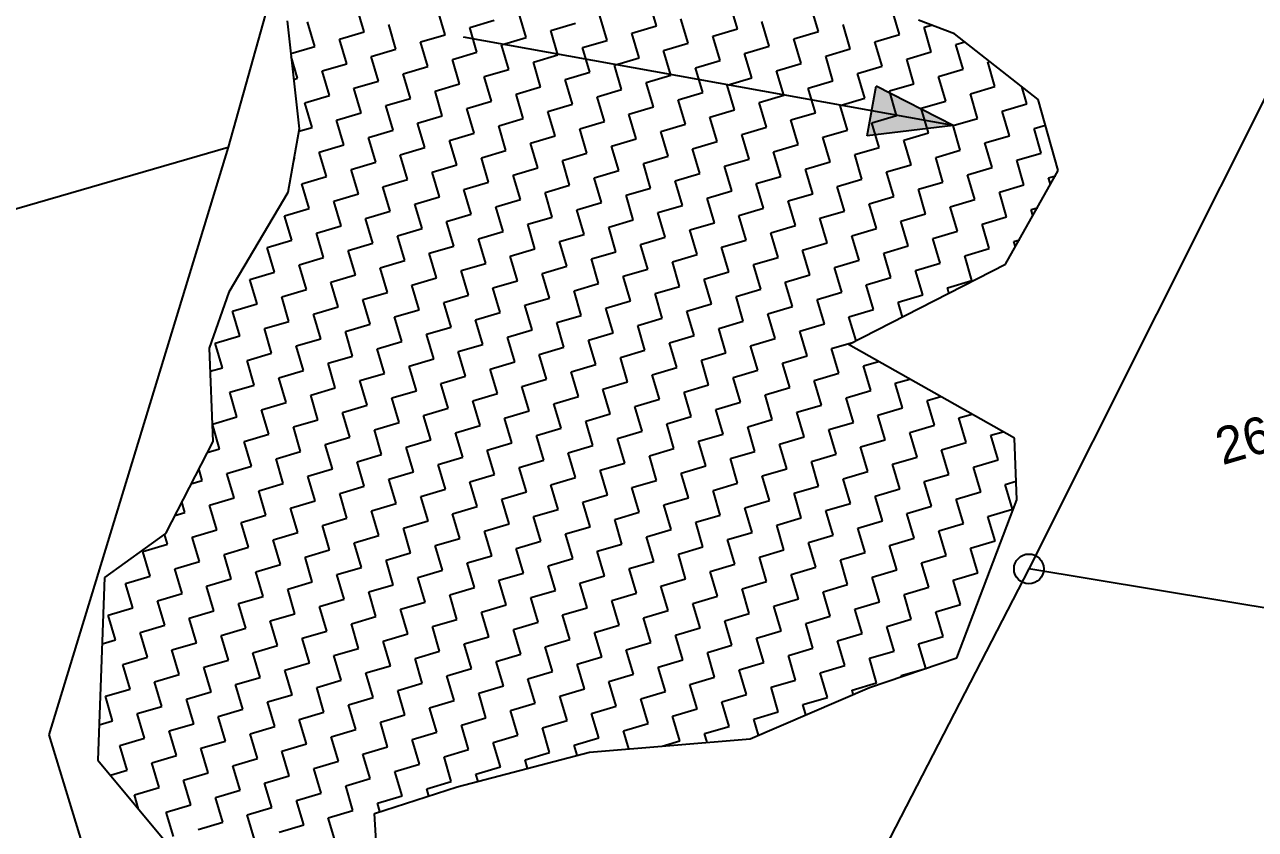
# Model space of a CAD drawing. Header units: metres. Extents: x 283645 to 285797, y 2017393 to 2020400.
# Drawn here: x 283946 to 284258, y 2018986.4 to 2019190.3 of the extents above; entities that cross this region are included whole.
import ezdxf
from ezdxf.enums import TextEntityAlignment as Align

# ---------------------------------------------------------------- set-up
doc = ezdxf.new("R2010")
doc.units = ezdxf.units.M
for name, color, linetype in [('POLY_HATCH', 12, 'Continuous'), ('POLY_PARCEL', 6, 'Continuous'), ('TEXT_PARCEL', 7, 'Continuous')]:
    doc.layers.add(name, color=color, linetype=linetype)
doc.styles.add('TEXT_MAP', font='', dxfattribs={"height": 2.5})
doc.styles.get('TEXT_MAP').set_extended_font_data('Kruti Dev 050')

msp = doc.modelspace()

# ---------------------------------------------------------------- hatches: boundary and pattern name
h = msp.add_hatch(color=256)
h.paths.add_polyline_path([(284160.72, 2019168.46), (284159.58, 2019162.16), (284181.32, 2019164.73)])
h.paths.add_polyline_path([(284181.32, 2019164.73), (284161.86, 2019174.76), (284160.72, 2019168.46)])

# ---------------------------------------------------------------- linework, layer by layer
for points in [[(284181.32, 2019164.73), (284057.21, 2019187.19)], [(284159.58, 2019162.16), (284161.86, 2019174.76)], [(284181.32, 2019164.73), (284161.86, 2019174.76)], [(284181.32, 2019164.73), (284159.58, 2019162.16)]]:
    msp.add_lwpolyline(points)
msp.add_circle((284200.55, 2019052.4), 3.77)
at = {"layer": 'POLY_HATCH', "linetype": 'Continuous'}
for p, q in [((284106.13, 2019190), (284104.29, 2019196.23)), ((284032.04, 2019188.49), (284030.2, 2019194.72)), ((284052.58, 2019187.77), (284050.74, 2019194)), ((284073.12, 2019187.05), (284071.28, 2019193.28)), ((284126.66, 2019189.28), (284124.83, 2019195.51)), ((284147.2, 2019188.55), (284145.37, 2019194.79)), ((284167.74, 2019187.83), (284165.9, 2019194.06)), ((284019.57, 2019184.82), (284017.74, 2019191.05)), ((284040.11, 2019184.09), (284038.28, 2019190.33)), ((284058.81, 2019189.61), (284065.05, 2019191.44)), ((284079.35, 2019188.88), (284085.59, 2019190.72)), ((284093.66, 2019186.32), (284091.82, 2019192.56)), ((284099.89, 2019188.16), (284106.13, 2019190)), ((284114.2, 2019185.6), (284112.36, 2019191.83)), ((284134.73, 2019184.88), (284132.9, 2019191.11)), ((284155.27, 2019184.16), (284153.44, 2019190.39)), ((284173.97, 2019189.67), (284175.83, 2019190.21)), ((284025.81, 2019186.65), (284032.04, 2019188.49)), ((284046.35, 2019185.93), (284052.58, 2019187.77)), ((284060.65, 2019183.37), (284058.81, 2019189.61)), ((284066.89, 2019185.21), (284073.12, 2019187.05)), ((284081.19, 2019182.65), (284079.35, 2019188.88)), ((284101.73, 2019181.93), (284099.89, 2019188.16)), ((284120.43, 2019187.44), (284126.66, 2019189.28)), ((284122.27, 2019181.2), (284120.43, 2019187.44)), ((284140.97, 2019186.72), (284147.2, 2019188.55)), ((284161.51, 2019185.99), (284167.74, 2019187.83)), ((284175.81, 2019183.43), (284173.97, 2019189.67)), ((284013.47, 2019183.02), (284019.57, 2019184.82)), ((284027.65, 2019180.42), (284025.81, 2019186.65)), ((284033.88, 2019182.26), (284040.11, 2019184.09)), ((284048.18, 2019179.7), (284046.35, 2019185.93)), ((284068.72, 2019178.98), (284066.89, 2019185.21)), ((284087.42, 2019184.49), (284093.66, 2019186.32)), ((284089.26, 2019178.25), (284087.42, 2019184.49)), ((284107.96, 2019183.76), (284114.2, 2019185.6)), ((284109.8, 2019177.53), (284107.96, 2019183.76)), ((284128.5, 2019183.04), (284134.73, 2019184.88)), ((284142.81, 2019180.48), (284140.97, 2019186.72)), ((284149.04, 2019182.32), (284155.27, 2019184.16)), ((284163.34, 2019179.76), (284161.51, 2019185.99)), ((284182.05, 2019185.27), (284184.34, 2019185.95)), ((284183.88, 2019179.04), (284182.05, 2019185.27)), ((284015.18, 2019176.75), (284013.56, 2019182.25)), ((284035.72, 2019176.02), (284033.88, 2019182.26)), ((284054.42, 2019181.53), (284060.65, 2019183.37)), ((284056.25, 2019175.3), (284054.42, 2019181.53)), ((284074.96, 2019180.81), (284081.19, 2019182.65)), ((284076.79, 2019174.58), (284074.96, 2019180.81)), ((284095.49, 2019180.09), (284101.73, 2019181.93)), ((284116.03, 2019179.37), (284122.27, 2019181.2)), ((284130.34, 2019176.81), (284128.5, 2019183.04)), ((284150.88, 2019176.08), (284149.04, 2019182.32)), ((284169.58, 2019181.6), (284175.81, 2019183.43)), ((284171.42, 2019175.36), (284169.58, 2019181.6)), ((284190.12, 2019180.87), (284190.61, 2019181.02)), ((284191.95, 2019174.64), (284190.12, 2019180.87)), ((284021.41, 2019178.58), (284027.65, 2019180.42)), ((284023.25, 2019172.35), (284021.41, 2019178.58)), ((284041.95, 2019177.86), (284048.18, 2019179.7)), ((284043.79, 2019171.63), (284041.95, 2019177.86)), ((284062.49, 2019177.14), (284068.72, 2019178.98)), ((284083.03, 2019176.42), (284089.26, 2019178.25)), ((284097.33, 2019173.86), (284095.49, 2019180.09)), ((284103.57, 2019175.69), (284109.8, 2019177.53)), ((284117.87, 2019173.13), (284116.03, 2019179.37)), ((284136.57, 2019178.64), (284142.81, 2019180.48)), ((284138.41, 2019172.41), (284136.57, 2019178.64)), ((284157.11, 2019177.92), (284163.34, 2019179.76)), ((284158.95, 2019171.69), (284157.11, 2019177.92)), ((284177.65, 2019177.2), (284183.88, 2019179.04)), ((284014.21, 2019176.46), (284015.18, 2019176.75)), ((284029.48, 2019174.19), (284035.72, 2019176.02)), ((284050.02, 2019173.46), (284056.25, 2019175.3)), ((284064.33, 2019170.9), (284062.49, 2019177.14)), ((284070.56, 2019172.74), (284076.79, 2019174.58)), ((284084.86, 2019170.18), (284083.03, 2019176.42)), ((284105.4, 2019169.46), (284103.57, 2019175.69)), ((284124.1, 2019174.97), (284130.34, 2019176.81)), ((284125.94, 2019168.74), (284124.1, 2019174.97)), ((284144.64, 2019174.25), (284150.88, 2019176.08)), ((284165.18, 2019173.53), (284171.42, 2019175.36)), ((284179.49, 2019170.97), (284177.65, 2019177.2)), ((284185.72, 2019172.8), (284191.95, 2019174.64)), ((284200.02, 2019170.24), (284198.73, 2019174.65)), ((284017.01, 2019170.51), (284023.25, 2019172.35)), ((284031.32, 2019167.95), (284029.48, 2019174.19)), ((284037.55, 2019169.79), (284043.79, 2019171.63)), ((284051.86, 2019167.23), (284050.02, 2019173.46)), ((284072.4, 2019166.51), (284070.56, 2019172.74)), ((284091.1, 2019172.02), (284097.33, 2019173.86)), ((284092.94, 2019165.78), (284091.1, 2019172.02)), ((284111.64, 2019171.3), (284117.87, 2019173.13)), ((284113.47, 2019165.06), (284111.64, 2019171.3)), ((284132.18, 2019170.57), (284138.41, 2019172.41)), ((284146.48, 2019168.01), (284144.64, 2019174.25)), ((284152.71, 2019169.85), (284158.95, 2019171.69)), ((284167.02, 2019167.29), (284165.18, 2019173.53)), ((284187.56, 2019166.57), (284185.72, 2019172.8)), ((284018.85, 2019164.28), (284017.01, 2019170.51)), ((284039.39, 2019163.56), (284037.55, 2019169.79)), ((284058.09, 2019169.07), (284064.33, 2019170.9)), ((284059.93, 2019162.83), (284058.09, 2019169.07)), ((284078.63, 2019168.34), (284084.86, 2019170.18)), ((284080.47, 2019162.11), (284078.63, 2019168.34)), ((284099.17, 2019167.62), (284105.4, 2019169.46)), ((284119.71, 2019166.9), (284125.94, 2019168.74)), ((284134.01, 2019164.34), (284132.18, 2019170.57)), ((284154.55, 2019163.62), (284152.71, 2019169.85)), ((284173.25, 2019169.13), (284179.49, 2019170.97)), ((284175.09, 2019162.89), (284173.25, 2019169.13)), ((284193.79, 2019168.41), (284200.02, 2019170.24)), ((284195.63, 2019162.17), (284193.79, 2019168.41)), ((284025.09, 2019166.12), (284031.32, 2019167.95)), ((284026.92, 2019159.88), (284025.09, 2019166.12)), ((284045.62, 2019165.39), (284051.86, 2019167.23)), ((284047.46, 2019159.16), (284045.62, 2019165.39)), ((284066.16, 2019164.67), (284072.4, 2019166.51)), ((284086.7, 2019163.95), (284092.94, 2019165.78)), ((284101.01, 2019161.39), (284099.17, 2019167.62)), ((284107.24, 2019163.23), (284113.47, 2019165.06)), ((284121.54, 2019160.67), (284119.71, 2019166.9)), ((284140.25, 2019166.18), (284146.48, 2019168.01)), ((284142.08, 2019159.94), (284140.25, 2019166.18)), ((284160.78, 2019165.45), (284167.02, 2019167.29)), ((284162.62, 2019159.22), (284160.78, 2019165.45)), ((284181.32, 2019164.73), (284187.56, 2019166.57)), ((284015.51, 2019163.29), (284018.85, 2019164.28)), ((284033.16, 2019161.72), (284039.39, 2019163.56)), ((284053.69, 2019161), (284059.93, 2019162.83)), ((284068, 2019158.44), (284066.16, 2019164.67)), ((284074.23, 2019160.27), (284080.47, 2019162.11)), ((284088.54, 2019157.71), (284086.7, 2019163.95)), ((284109.08, 2019156.99), (284107.24, 2019163.23)), ((284127.78, 2019162.5), (284134.01, 2019164.34)), ((284129.62, 2019156.27), (284127.78, 2019162.5)), ((284148.32, 2019161.78), (284154.55, 2019163.62)), ((284168.86, 2019161.06), (284175.09, 2019162.89)), ((284183.16, 2019158.5), (284181.32, 2019164.73)), ((284189.39, 2019160.34), (284195.63, 2019162.17)), ((284201.86, 2019164.01), (284204.72, 2019164.85)), ((284203.7, 2019157.78), (284201.86, 2019164.01)), ((284020.69, 2019158.04), (284026.92, 2019159.88)), ((284034.99, 2019155.48), (284033.16, 2019161.72)), ((284041.23, 2019157.32), (284047.46, 2019159.16)), ((284055.53, 2019154.76), (284053.69, 2019161)), ((284076.07, 2019154.04), (284074.23, 2019160.27)), ((284094.77, 2019159.55), (284101.01, 2019161.39)), ((284096.61, 2019153.32), (284094.77, 2019159.55)), ((284115.31, 2019158.83), (284121.54, 2019160.67)), ((284117.15, 2019152.59), (284115.31, 2019158.83)), ((284135.85, 2019158.11), (284142.08, 2019159.94)), ((284150.15, 2019155.55), (284148.32, 2019161.78)), ((284156.39, 2019157.38), (284162.62, 2019159.22)), ((284170.69, 2019154.82), (284168.86, 2019161.06)), ((284191.23, 2019154.1), (284189.39, 2019160.34)), ((284014.23, 2019156.14), (284014.45, 2019156.21)), ((284014.45, 2019156.21), (284014.32, 2019156.65)), ((284022.53, 2019151.81), (284020.69, 2019158.04)), ((284043.06, 2019151.09), (284041.23, 2019157.32)), ((284061.77, 2019156.6), (284068, 2019158.44)), ((284063.6, 2019150.37), (284061.77, 2019156.6)), ((284082.3, 2019155.88), (284088.54, 2019157.71)), ((284084.14, 2019149.64), (284082.3, 2019155.88)), ((284102.84, 2019155.15), (284109.08, 2019156.99)), ((284123.38, 2019154.43), (284129.62, 2019156.27)), ((284137.69, 2019151.87), (284135.85, 2019158.11)), ((284158.22, 2019151.15), (284156.39, 2019157.38)), ((284176.93, 2019156.66), (284183.16, 2019158.5)), ((284178.76, 2019150.43), (284176.93, 2019156.66)), ((284197.46, 2019155.94), (284203.7, 2019157.78)), ((284199.3, 2019149.7), (284197.46, 2019155.94)), ((284028.76, 2019153.65), (284034.99, 2019155.48)), ((284030.6, 2019147.41), (284028.76, 2019153.65)), ((284049.3, 2019152.93), (284055.53, 2019154.76)), ((284051.14, 2019146.69), (284049.3, 2019152.93)), ((284069.84, 2019152.2), (284076.07, 2019154.04)), ((284090.38, 2019151.48), (284096.61, 2019153.32)), ((284104.68, 2019148.92), (284102.84, 2019155.15)), ((284110.91, 2019150.76), (284117.15, 2019152.59)), ((284125.22, 2019148.2), (284123.38, 2019154.43)), ((284143.92, 2019153.71), (284150.15, 2019155.55)), ((284145.76, 2019147.48), (284143.92, 2019153.71)), ((284164.46, 2019152.99), (284170.69, 2019154.82)), ((284166.3, 2019146.75), (284164.46, 2019152.99)), ((284185, 2019152.26), (284191.23, 2019154.1)), ((284016.29, 2019149.97), (284022.53, 2019151.81)), ((284018.13, 2019143.74), (284016.29, 2019149.97)), ((284036.83, 2019149.25), (284043.06, 2019151.09)), ((284057.37, 2019148.53), (284063.6, 2019150.37)), ((284071.67, 2019145.97), (284069.84, 2019152.2)), ((284077.91, 2019147.81), (284084.14, 2019149.64)), ((284092.21, 2019145.25), (284090.38, 2019151.48)), ((284112.75, 2019144.52), (284110.91, 2019150.76)), ((284131.45, 2019150.04), (284137.69, 2019151.87)), ((284133.29, 2019143.8), (284131.45, 2019150.04)), ((284151.99, 2019149.31), (284158.22, 2019151.15)), ((284172.53, 2019148.59), (284178.76, 2019150.43)), ((284186.83, 2019146.03), (284185, 2019152.26)), ((284193.07, 2019147.87), (284199.3, 2019149.7)), ((284205.54, 2019151.54), (284207.25, 2019152.05)), ((284206.03, 2019149.88), (284205.54, 2019151.54)), ((284024.36, 2019145.58), (284030.6, 2019147.41)), ((284038.67, 2019143.02), (284036.83, 2019149.25)), ((284044.9, 2019144.85), (284051.14, 2019146.69)), ((284059.21, 2019142.29), (284057.37, 2019148.53)), ((284079.74, 2019141.57), (284077.91, 2019147.81)), ((284098.45, 2019147.08), (284104.68, 2019148.92)), ((284100.28, 2019140.85), (284098.45, 2019147.08)), ((284118.98, 2019146.36), (284125.22, 2019148.2)), ((284120.82, 2019140.13), (284118.98, 2019146.36)), ((284139.52, 2019145.64), (284145.76, 2019147.48)), ((284153.83, 2019143.08), (284151.99, 2019149.31)), ((284160.06, 2019144.92), (284166.3, 2019146.75)), ((284174.37, 2019142.36), (284172.53, 2019148.59)), ((284194.91, 2019141.63), (284193.07, 2019147.87)), ((284011.9, 2019141.9), (284018.13, 2019143.74)), ((284026.2, 2019139.34), (284024.36, 2019145.58)), ((284046.74, 2019138.62), (284044.9, 2019144.85)), ((284065.44, 2019144.13), (284071.67, 2019145.97)), ((284067.28, 2019137.9), (284065.44, 2019144.13)), ((284085.98, 2019143.41), (284092.21, 2019145.25)), ((284087.82, 2019137.18), (284085.98, 2019143.41)), ((284106.52, 2019142.69), (284112.75, 2019144.52)), ((284127.06, 2019141.96), (284133.29, 2019143.8)), ((284141.36, 2019139.4), (284139.52, 2019145.64)), ((284161.9, 2019138.68), (284160.06, 2019144.92)), ((284180.6, 2019144.19), (284186.83, 2019146.03)), ((284182.44, 2019137.96), (284180.6, 2019144.19)), ((284201.14, 2019143.47), (284202.69, 2019143.93)), ((284201.58, 2019141.96), (284201.14, 2019143.47)), ((284013.73, 2019135.67), (284011.9, 2019141.9)), ((284032.43, 2019141.18), (284038.67, 2019143.02)), ((284034.27, 2019134.95), (284032.43, 2019141.18)), ((284052.97, 2019140.46), (284059.21, 2019142.29)), ((284054.81, 2019134.22), (284052.97, 2019140.46)), ((284073.51, 2019139.74), (284079.74, 2019141.57)), ((284094.05, 2019139.01), (284100.28, 2019140.85)), ((284108.35, 2019136.45), (284106.52, 2019142.69)), ((284114.59, 2019138.29), (284120.82, 2019140.13)), ((284128.89, 2019135.73), (284127.06, 2019141.96)), ((284147.59, 2019141.24), (284153.83, 2019143.08)), ((284149.43, 2019135.01), (284147.59, 2019141.24)), ((284168.13, 2019140.52), (284174.37, 2019142.36)), ((284169.97, 2019134.29), (284168.13, 2019140.52)), ((284188.67, 2019139.8), (284194.91, 2019141.63)), ((284019.97, 2019137.51), (284026.2, 2019139.34)), ((284021.8, 2019131.27), (284019.97, 2019137.51)), ((284040.5, 2019136.78), (284046.74, 2019138.62)), ((284061.04, 2019136.06), (284067.28, 2019137.9)), ((284075.35, 2019133.5), (284073.51, 2019139.74)), ((284081.58, 2019135.34), (284087.82, 2019137.18)), ((284095.89, 2019132.78), (284094.05, 2019139.01)), ((284116.43, 2019132.06), (284114.59, 2019138.29)), ((284135.13, 2019137.57), (284141.36, 2019139.4)), ((284136.96, 2019131.33), (284135.13, 2019137.57)), ((284155.67, 2019136.84), (284161.9, 2019138.68)), ((284176.2, 2019136.12), (284182.44, 2019137.96)), ((284190.51, 2019133.56), (284188.67, 2019139.8)), ((284007.5, 2019133.83), (284013.73, 2019135.67)), ((284009.34, 2019127.6), (284007.5, 2019133.83)), ((284028.04, 2019133.11), (284034.27, 2019134.95)), ((284042.34, 2019130.55), (284040.5, 2019136.78)), ((284048.58, 2019132.39), (284054.81, 2019134.22)), ((284062.88, 2019129.83), (284061.04, 2019136.06)), ((284083.42, 2019129.1), (284081.58, 2019135.34)), ((284102.12, 2019134.62), (284108.35, 2019136.45)), ((284103.96, 2019128.38), (284102.12, 2019134.62)), ((284122.66, 2019133.89), (284128.89, 2019135.73)), ((284124.5, 2019127.66), (284122.66, 2019133.89)), ((284143.2, 2019133.17), (284149.43, 2019135.01)), ((284157.5, 2019130.61), (284155.67, 2019136.84)), ((284163.74, 2019132.45), (284169.97, 2019134.29)), ((284178.04, 2019129.89), (284176.2, 2019136.12)), ((284196.74, 2019135.4), (284198.13, 2019135.81)), ((284197.14, 2019134.05), (284196.74, 2019135.4)), ((284015.57, 2019129.43), (284021.8, 2019131.27)), ((284029.87, 2019126.88), (284028.04, 2019133.11)), ((284050.41, 2019126.15), (284048.58, 2019132.39)), ((284069.11, 2019131.66), (284075.35, 2019133.5)), ((284070.95, 2019125.43), (284069.11, 2019131.66)), ((284089.65, 2019130.94), (284095.89, 2019132.78)), ((284091.49, 2019124.71), (284089.65, 2019130.94)), ((284110.19, 2019130.22), (284116.43, 2019132.06)), ((284130.73, 2019129.5), (284136.96, 2019131.33)), ((284145.03, 2019126.94), (284143.2, 2019133.17)), ((284165.57, 2019126.21), (284163.74, 2019132.45)), ((284184.27, 2019131.73), (284190.51, 2019133.56)), ((284186.11, 2019125.49), (284184.27, 2019131.73)), ((284003.1, 2019125.76), (284009.34, 2019127.6)), ((284017.41, 2019123.2), (284015.57, 2019129.43)), ((284036.11, 2019128.71), (284042.34, 2019130.55)), ((284037.95, 2019122.48), (284036.11, 2019128.71)), ((284056.65, 2019127.99), (284062.88, 2019129.83)), ((284058.48, 2019121.76), (284056.65, 2019127.99)), ((284077.19, 2019127.27), (284083.42, 2019129.1)), ((284097.72, 2019126.54), (284103.96, 2019128.38)), ((284112.03, 2019123.99), (284110.19, 2019130.22)), ((284118.26, 2019125.82), (284124.5, 2019127.66)), ((284132.57, 2019123.26), (284130.73, 2019129.5)), ((284151.27, 2019128.77), (284157.5, 2019130.61)), ((284153.11, 2019122.54), (284151.27, 2019128.77)), ((284171.81, 2019128.05), (284178.04, 2019129.89)), ((284173.64, 2019121.82), (284171.81, 2019128.05)), ((284004.94, 2019119.53), (284003.1, 2019125.76)), ((284023.64, 2019125.04), (284029.87, 2019126.88)), ((284025.48, 2019118.8), (284023.64, 2019125.04)), ((284044.18, 2019124.32), (284050.41, 2019126.15)), ((284064.72, 2019123.59), (284070.95, 2019125.43)), ((284079.02, 2019121.03), (284077.19, 2019127.27)), ((284085.26, 2019122.87), (284091.49, 2019124.71)), ((284099.56, 2019120.31), (284097.72, 2019126.54)), ((284120.1, 2019119.59), (284118.26, 2019125.82)), ((284138.8, 2019125.1), (284145.03, 2019126.94)), ((284140.64, 2019118.87), (284138.8, 2019125.1)), ((284159.34, 2019124.38), (284165.57, 2019126.21)), ((284179.88, 2019123.65), (284186.11, 2019125.49)), ((284011.17, 2019121.36), (284017.41, 2019123.2)), ((284013.01, 2019115.13), (284011.17, 2019121.36)), ((284031.71, 2019120.64), (284037.95, 2019122.48)), ((284046.02, 2019118.08), (284044.18, 2019124.32)), ((284052.25, 2019119.92), (284058.48, 2019121.76)), ((284066.55, 2019117.36), (284064.72, 2019123.59)), ((284087.09, 2019116.64), (284085.26, 2019122.87)), ((284105.79, 2019122.15), (284112.03, 2019123.99)), ((284107.63, 2019115.91), (284105.79, 2019122.15)), ((284126.33, 2019121.43), (284132.57, 2019123.26)), ((284128.17, 2019115.19), (284126.33, 2019121.43)), ((284146.87, 2019120.7), (284153.11, 2019122.54)), ((284161.18, 2019118.14), (284159.34, 2019124.38)), ((284167.41, 2019119.98), (284173.64, 2019121.82)), ((284180.29, 2019122.25), (284179.88, 2019123.65)), ((283998.71, 2019117.69), (284004.94, 2019119.53)), ((284019.24, 2019116.97), (284025.48, 2019118.8)), ((284033.55, 2019114.41), (284031.71, 2019120.64)), ((284054.09, 2019113.69), (284052.25, 2019119.92)), ((284072.79, 2019119.2), (284079.02, 2019121.03)), ((284074.63, 2019112.96), (284072.79, 2019119.2)), ((284093.33, 2019118.47), (284099.56, 2019120.31)), ((284095.16, 2019112.24), (284093.33, 2019118.47)), ((284113.87, 2019117.75), (284120.1, 2019119.59)), ((284134.4, 2019117.03), (284140.64, 2019118.87)), ((284148.71, 2019114.47), (284146.87, 2019120.7)), ((284168.52, 2019116.22), (284167.41, 2019119.98)), ((284000.54, 2019111.46), (283998.71, 2019117.69)), ((284006.78, 2019113.29), (284013.01, 2019115.13)), ((284021.08, 2019110.73), (284019.24, 2019116.97)), ((284039.78, 2019116.24), (284046.02, 2019118.08)), ((284041.62, 2019110.01), (284039.78, 2019116.24)), ((284060.32, 2019115.52), (284066.55, 2019117.36)), ((284062.16, 2019109.29), (284060.32, 2019115.52)), ((284080.86, 2019114.8), (284087.09, 2019116.64)), ((284101.4, 2019114.08), (284107.63, 2019115.91)), ((284115.7, 2019111.52), (284113.87, 2019117.75)), ((284121.94, 2019113.35), (284128.17, 2019115.19)), ((284136.24, 2019110.8), (284134.4, 2019117.03)), ((284154.94, 2019116.31), (284161.18, 2019118.14)), ((284156.74, 2019110.19), (284154.94, 2019116.31)), ((284008.61, 2019107.06), (284006.78, 2019113.29)), ((284027.31, 2019112.57), (284033.55, 2019114.41)), ((284029.15, 2019106.34), (284027.31, 2019112.57)), ((284047.85, 2019111.85), (284054.09, 2019113.69)), ((284068.39, 2019111.13), (284074.63, 2019112.96)), ((284082.7, 2019108.57), (284080.86, 2019114.8)), ((284088.93, 2019110.4), (284095.16, 2019112.24)), ((284103.24, 2019107.84), (284101.4, 2019114.08)), ((284123.77, 2019107.12), (284121.94, 2019113.35)), ((284142.48, 2019112.63), (284148.71, 2019114.47)), ((284144.31, 2019106.4), (284142.48, 2019112.63)), ((283994.31, 2019109.62), (284000.54, 2019111.46)), ((283996.15, 2019103.39), (283994.31, 2019109.62)), ((284014.85, 2019108.9), (284021.08, 2019110.73)), ((284016.68, 2019102.66), (284014.85, 2019108.9)), ((284035.39, 2019108.17), (284041.62, 2019110.01)), ((284049.69, 2019105.61), (284047.85, 2019111.85)), ((284055.92, 2019107.45), (284062.16, 2019109.29)), ((284070.23, 2019104.89), (284068.39, 2019111.13)), ((284090.77, 2019104.17), (284088.93, 2019110.4)), ((284109.47, 2019109.68), (284115.7, 2019111.52)), ((284111.31, 2019103.45), (284109.47, 2019109.68)), ((284130.01, 2019108.96), (284136.24, 2019110.8)), ((284131.84, 2019102.72), (284130.01, 2019108.96)), ((284150.55, 2019108.24), (284156.13, 2019109.88)), ((284002.38, 2019105.22), (284008.61, 2019107.06)), ((284022.92, 2019104.5), (284029.15, 2019106.34)), ((284037.22, 2019101.94), (284035.39, 2019108.17)), ((284057.76, 2019101.22), (284055.92, 2019107.45)), ((284076.46, 2019106.73), (284082.7, 2019108.57)), ((284078.3, 2019100.49), (284076.46, 2019106.73)), ((284097, 2019106.01), (284103.24, 2019107.84)), ((284098.84, 2019099.77), (284097, 2019106.01)), ((284117.54, 2019105.28), (284123.77, 2019107.12)), ((284138.08, 2019104.56), (284144.31, 2019106.4)), ((284152.38, 2019102), (284150.55, 2019108.24)), ((283993.03, 2019102.47), (283996.15, 2019103.39)), ((284004.22, 2019098.99), (284002.38, 2019105.22)), ((284010.45, 2019100.83), (284016.68, 2019102.66)), ((284024.75, 2019098.27), (284022.92, 2019104.5)), ((284043.46, 2019103.78), (284049.69, 2019105.61)), ((284045.29, 2019097.54), (284043.46, 2019103.78)), ((284064, 2019103.05), (284070.23, 2019104.89)), ((284065.83, 2019096.82), (284064, 2019103.05)), ((284084.53, 2019102.33), (284090.77, 2019104.17)), ((284105.07, 2019101.61), (284111.31, 2019103.45)), ((284119.38, 2019099.05), (284117.54, 2019105.28)), ((284125.61, 2019100.89), (284131.84, 2019102.72)), ((284139.92, 2019098.33), (284138.08, 2019104.56)), ((284158.62, 2019103.84), (284162.43, 2019104.96)), ((284160.45, 2019097.6), (284158.62, 2019103.84)), ((284012.29, 2019094.59), (284010.45, 2019100.83)), ((284030.99, 2019100.1), (284037.22, 2019101.94)), ((284032.83, 2019093.87), (284030.99, 2019100.1)), ((284051.53, 2019099.38), (284057.76, 2019101.22)), ((284072.07, 2019098.66), (284078.3, 2019100.49)), ((284086.37, 2019096.1), (284084.53, 2019102.33)), ((284092.6, 2019097.94), (284098.84, 2019099.77)), ((284106.91, 2019095.38), (284105.07, 2019101.61)), ((284127.45, 2019094.65), (284125.61, 2019100.89)), ((284146.15, 2019100.16), (284152.38, 2019102)), ((284147.99, 2019093.93), (284146.15, 2019100.16)), ((284166.69, 2019099.44), (284170.33, 2019100.52)), ((284168.52, 2019093.21), (284166.69, 2019099.44)), ((283997.98, 2019097.15), (284004.22, 2019098.99)), ((283999.82, 2019090.92), (283997.98, 2019097.15)), ((284018.52, 2019096.43), (284024.75, 2019098.27)), ((284020.36, 2019090.19), (284018.52, 2019096.43)), ((284039.06, 2019095.71), (284045.29, 2019097.54)), ((284053.36, 2019093.15), (284051.53, 2019099.38)), ((284059.6, 2019094.98), (284065.83, 2019096.82)), ((284073.9, 2019092.42), (284072.07, 2019098.66)), ((284094.44, 2019091.7), (284092.6, 2019097.94)), ((284113.14, 2019097.21), (284119.38, 2019099.05)), ((284114.98, 2019090.98), (284113.14, 2019097.21)), ((284133.68, 2019096.49), (284139.92, 2019098.33)), ((284135.52, 2019090.26), (284133.68, 2019096.49)), ((284154.22, 2019095.77), (284160.45, 2019097.6)), ((284006.05, 2019092.75), (284012.29, 2019094.59)), ((284026.59, 2019092.03), (284032.83, 2019093.87)), ((284040.9, 2019089.47), (284039.06, 2019095.71)), ((284061.44, 2019088.75), (284059.6, 2019094.98)), ((284080.14, 2019094.26), (284086.37, 2019096.1)), ((284081.97, 2019088.03), (284080.14, 2019094.26)), ((284100.68, 2019093.54), (284106.91, 2019095.38)), ((284102.51, 2019087.3), (284100.68, 2019093.54)), ((284121.21, 2019092.82), (284127.45, 2019094.65)), ((284141.75, 2019092.09), (284147.99, 2019093.93)), ((284156.06, 2019089.53), (284154.22, 2019095.77)), ((284162.29, 2019091.37), (284168.52, 2019093.21)), ((284174.76, 2019095.05), (284178.23, 2019096.07)), ((284176.6, 2019088.81), (284174.76, 2019095.05)), ((283993.59, 2019089.08), (283999.82, 2019090.92)), ((284007.89, 2019086.52), (284006.05, 2019092.75)), ((284014.12, 2019088.36), (284020.36, 2019090.19)), ((284028.43, 2019085.8), (284026.59, 2019092.03)), ((284047.13, 2019091.31), (284053.36, 2019093.15)), ((284048.97, 2019085.08), (284047.13, 2019091.31)), ((284067.67, 2019090.59), (284073.9, 2019092.42)), ((284069.51, 2019084.35), (284067.67, 2019090.59)), ((284088.21, 2019089.86), (284094.44, 2019091.7)), ((284108.75, 2019089.14), (284114.98, 2019090.98)), ((284123.05, 2019086.58), (284121.21, 2019092.82)), ((284129.28, 2019088.42), (284135.52, 2019090.26)), ((284143.59, 2019085.86), (284141.75, 2019092.09)), ((284164.13, 2019085.14), (284162.29, 2019091.37)), ((284182.83, 2019090.65), (284186.13, 2019091.62)), ((284184.67, 2019084.41), (284182.83, 2019090.65)), ((283995.42, 2019082.85), (283993.59, 2019089.08)), ((284015.96, 2019082.12), (284014.12, 2019088.36)), ((284034.66, 2019087.64), (284040.9, 2019089.47)), ((284036.5, 2019081.4), (284034.66, 2019087.64)), ((284055.2, 2019086.91), (284061.44, 2019088.75)), ((284075.74, 2019086.19), (284081.97, 2019088.03)), ((284090.04, 2019083.63), (284088.21, 2019089.86)), ((284096.28, 2019085.47), (284102.51, 2019087.3)), ((284110.58, 2019082.91), (284108.75, 2019089.14)), ((284131.12, 2019082.19), (284129.28, 2019088.42)), ((284149.82, 2019087.7), (284156.06, 2019089.53)), ((284151.66, 2019081.46), (284149.82, 2019087.7)), ((284170.36, 2019086.97), (284176.6, 2019088.81)), ((284172.2, 2019080.74), (284170.36, 2019086.97)), ((284190.9, 2019086.25), (284194.03, 2019087.17)), ((284001.66, 2019084.68), (284007.89, 2019086.52)), ((284003.49, 2019078.45), (284001.66, 2019084.68)), ((284022.2, 2019083.96), (284028.43, 2019085.8)), ((284024.03, 2019077.73), (284022.2, 2019083.96)), ((284042.73, 2019083.24), (284048.97, 2019085.08)), ((284057.04, 2019080.68), (284055.2, 2019086.91)), ((284063.27, 2019082.52), (284069.51, 2019084.35)), ((284077.58, 2019079.96), (284075.74, 2019086.19)), ((284098.12, 2019079.23), (284096.28, 2019085.47)), ((284116.82, 2019084.75), (284123.05, 2019086.58)), ((284118.65, 2019078.51), (284116.82, 2019084.75)), ((284137.36, 2019084.02), (284143.59, 2019085.86)), ((284139.19, 2019077.79), (284137.36, 2019084.02)), ((284157.89, 2019083.3), (284164.13, 2019085.14)), ((284178.43, 2019082.58), (284184.67, 2019084.41)), ((284192.74, 2019080.02), (284190.9, 2019086.25)), ((283992.24, 2019081.91), (283995.42, 2019082.85)), ((284009.73, 2019080.29), (284015.96, 2019082.12)), ((284030.27, 2019079.56), (284036.5, 2019081.4)), ((284044.57, 2019077), (284042.73, 2019083.24)), ((284065.11, 2019076.28), (284063.27, 2019082.52)), ((284083.81, 2019081.79), (284090.04, 2019083.63)), ((284085.65, 2019075.56), (284083.81, 2019081.79)), ((284104.35, 2019081.07), (284110.58, 2019082.91)), ((284106.19, 2019074.84), (284104.35, 2019081.07)), ((284124.89, 2019080.35), (284131.12, 2019082.19)), ((284145.43, 2019079.63), (284151.66, 2019081.46)), ((284159.73, 2019077.07), (284157.89, 2019083.3)), ((284165.97, 2019078.9), (284172.2, 2019080.74)), ((284180.27, 2019076.34), (284178.43, 2019082.58)), ((283991.03, 2019074.78), (283990.14, 2019077.8)), ((283997.26, 2019076.61), (284003.49, 2019078.45)), ((284011.56, 2019074.05), (284009.73, 2019080.29)), ((284017.8, 2019075.89), (284024.03, 2019077.73)), ((284032.1, 2019073.33), (284030.27, 2019079.56)), ((284050.8, 2019078.84), (284057.04, 2019080.68)), ((284052.64, 2019072.61), (284050.8, 2019078.84)), ((284071.34, 2019078.12), (284077.58, 2019079.96)), ((284073.18, 2019071.89), (284071.34, 2019078.12)), ((284091.88, 2019077.4), (284098.12, 2019079.23)), ((284112.42, 2019076.67), (284118.65, 2019078.51)), ((284126.73, 2019074.11), (284124.89, 2019080.35)), ((284132.96, 2019075.95), (284139.19, 2019077.79)), ((284147.26, 2019073.39), (284145.43, 2019079.63)), ((284167.8, 2019072.67), (284165.97, 2019078.9)), ((284186.5, 2019078.18), (284192.74, 2019080.02)), ((284188.34, 2019071.95), (284186.5, 2019078.18)), ((283988.16, 2019073.93), (283991.03, 2019074.78)), ((283999.1, 2019070.38), (283997.26, 2019076.61)), ((284019.64, 2019069.66), (284017.8, 2019075.89)), ((284038.34, 2019075.17), (284044.57, 2019077)), ((284040.17, 2019068.93), (284038.34, 2019075.17)), ((284058.88, 2019074.45), (284065.11, 2019076.28)), ((284079.41, 2019073.72), (284085.65, 2019075.56)), ((284093.72, 2019071.16), (284091.88, 2019077.4)), ((284099.95, 2019073), (284106.19, 2019074.84)), ((284114.26, 2019070.44), (284112.42, 2019076.67)), ((284134.8, 2019069.72), (284132.96, 2019075.95)), ((284153.5, 2019075.23), (284159.73, 2019077.07)), ((284155.33, 2019069), (284153.5, 2019075.23)), ((284174.04, 2019074.51), (284180.27, 2019076.34)), ((284175.87, 2019068.27), (284174.04, 2019074.51)), ((284194.57, 2019073.78), (284197.31, 2019074.59)), ((284005.33, 2019072.22), (284011.56, 2019074.05)), ((284007.17, 2019065.98), (284005.33, 2019072.22)), ((284025.87, 2019071.49), (284032.1, 2019073.33)), ((284027.71, 2019065.26), (284025.87, 2019071.49)), ((284046.41, 2019070.77), (284052.64, 2019072.61)), ((284060.71, 2019068.21), (284058.88, 2019074.45)), ((284066.95, 2019070.05), (284073.18, 2019071.89)), ((284081.25, 2019067.49), (284079.41, 2019073.72)), ((284101.79, 2019066.77), (284099.95, 2019073)), ((284120.49, 2019072.28), (284126.73, 2019074.11)), ((284122.33, 2019066.04), (284120.49, 2019072.28)), ((284141.03, 2019071.55), (284147.26, 2019073.39)), ((284142.87, 2019065.32), (284141.03, 2019071.55)), ((284161.57, 2019070.83), (284167.8, 2019072.67)), ((284182.11, 2019070.11), (284188.34, 2019071.95)), ((284196.41, 2019067.55), (284194.57, 2019073.78)), ((283986.63, 2019066.7), (283985.84, 2019069.39)), ((283992.86, 2019068.54), (283999.1, 2019070.38)), ((283994.7, 2019062.31), (283992.86, 2019068.54)), ((284013.4, 2019067.82), (284019.64, 2019069.66)), ((284033.94, 2019067.1), (284040.17, 2019068.93)), ((284048.25, 2019064.54), (284046.41, 2019070.77)), ((284068.78, 2019063.81), (284066.95, 2019070.05)), ((284087.49, 2019069.33), (284093.72, 2019071.16)), ((284089.32, 2019063.09), (284087.49, 2019069.33)), ((284108.02, 2019068.6), (284114.26, 2019070.44)), ((284109.86, 2019062.37), (284108.02, 2019068.6)), ((284128.56, 2019067.88), (284134.8, 2019069.72)), ((284149.1, 2019067.16), (284155.33, 2019069)), ((284163.41, 2019064.6), (284161.57, 2019070.83)), ((284169.64, 2019066.44), (284175.87, 2019068.27)), ((284183.94, 2019063.88), (284182.11, 2019070.11)), ((283984.08, 2019065.95), (283986.63, 2019066.7)), ((284000.93, 2019064.15), (284007.17, 2019065.98)), ((284015.24, 2019061.59), (284013.4, 2019067.82)), ((284021.47, 2019063.42), (284027.71, 2019065.26)), ((284035.78, 2019060.86), (284033.94, 2019067.1)), ((284054.48, 2019066.37), (284060.71, 2019068.21)), ((284056.32, 2019060.14), (284054.48, 2019066.37)), ((284075.02, 2019065.65), (284081.25, 2019067.49)), ((284076.85, 2019059.42), (284075.02, 2019065.65)), ((284095.56, 2019064.93), (284101.79, 2019066.77)), ((284116.09, 2019064.21), (284122.33, 2019066.04)), ((284130.4, 2019061.65), (284128.56, 2019067.88)), ((284136.63, 2019063.48), (284142.87, 2019065.32)), ((284150.94, 2019060.92), (284149.1, 2019067.16)), ((284171.48, 2019060.2), (284169.64, 2019066.44)), ((284190.18, 2019065.71), (284196.41, 2019067.55)), ((284192.02, 2019059.48), (284190.18, 2019065.71)), ((283988.47, 2019060.47), (283994.7, 2019062.31)), ((284002.77, 2019057.91), (284000.93, 2019064.15)), ((284023.31, 2019057.19), (284021.47, 2019063.42)), ((284042.01, 2019062.7), (284048.25, 2019064.54)), ((284043.85, 2019056.47), (284042.01, 2019062.7)), ((284062.55, 2019061.98), (284068.78, 2019063.81)), ((284083.09, 2019061.25), (284089.32, 2019063.09)), ((284097.39, 2019058.7), (284095.56, 2019064.93)), ((284103.63, 2019060.53), (284109.86, 2019062.37)), ((284117.93, 2019057.97), (284116.09, 2019064.21)), ((284138.47, 2019057.25), (284136.63, 2019063.48)), ((284157.17, 2019062.76), (284163.41, 2019064.6)), ((284159.01, 2019056.53), (284157.17, 2019062.76)), ((284177.71, 2019062.04), (284183.94, 2019063.88)), ((284179.55, 2019055.81), (284177.71, 2019062.04)), ((283982.23, 2019058.63), (283981.48, 2019061.19)), ((283990.3, 2019054.24), (283988.47, 2019060.47)), ((284009.01, 2019059.75), (284015.24, 2019061.59)), ((284010.84, 2019053.51), (284009.01, 2019059.75)), ((284029.54, 2019059.03), (284035.78, 2019060.86)), ((284031.38, 2019052.79), (284029.54, 2019059.03)), ((284050.08, 2019058.3), (284056.32, 2019060.14)), ((284064.39, 2019055.74), (284062.55, 2019061.98)), ((284070.62, 2019057.58), (284076.85, 2019059.42)), ((284084.93, 2019055.02), (284083.09, 2019061.25)), ((284105.46, 2019054.3), (284103.63, 2019060.53)), ((284124.17, 2019059.81), (284130.4, 2019061.65)), ((284126, 2019053.58), (284124.17, 2019059.81)), ((284144.7, 2019059.09), (284150.94, 2019060.92)), ((284146.54, 2019052.85), (284144.7, 2019059.09)), ((284165.24, 2019058.36), (284171.48, 2019060.2)), ((284185.78, 2019057.64), (284192.02, 2019059.48)), ((283976, 2019056.8), (283982.23, 2019058.63)), ((283977.84, 2019050.56), (283976, 2019056.8)), ((283996.54, 2019056.07), (284002.77, 2019057.91)), ((283998.37, 2019049.84), (283996.54, 2019056.07)), ((284017.08, 2019055.35), (284023.31, 2019057.19)), ((284037.61, 2019054.63), (284043.85, 2019056.47)), ((284051.92, 2019052.07), (284050.08, 2019058.3)), ((284072.46, 2019051.35), (284070.62, 2019057.58)), ((284091.16, 2019056.86), (284097.39, 2019058.7)), ((284093, 2019050.62), (284091.16, 2019056.86)), ((284111.7, 2019056.14), (284117.93, 2019057.97)), ((284113.54, 2019049.9), (284111.7, 2019056.14)), ((284132.24, 2019055.41), (284138.47, 2019057.25)), ((284152.78, 2019054.69), (284159.01, 2019056.53)), ((284167.08, 2019052.13), (284165.24, 2019058.36)), ((284173.31, 2019053.97), (284179.55, 2019055.81)), ((284187.62, 2019051.41), (284185.78, 2019057.64)), ((283984.07, 2019052.4), (283990.3, 2019054.24)), ((284004.61, 2019051.68), (284010.84, 2019053.51)), ((284018.91, 2019049.12), (284017.08, 2019055.35)), ((284025.15, 2019050.95), (284031.38, 2019052.79)), ((284039.45, 2019048.4), (284037.61, 2019054.63)), ((284058.15, 2019053.91), (284064.39, 2019055.74)), ((284059.99, 2019047.67), (284058.15, 2019053.91)), ((284078.69, 2019053.18), (284084.93, 2019055.02)), ((284080.53, 2019046.95), (284078.69, 2019053.18)), ((284099.23, 2019052.46), (284105.46, 2019054.3)), ((284119.77, 2019051.74), (284126, 2019053.58)), ((284134.07, 2019049.18), (284132.24, 2019055.41)), ((284140.31, 2019051.02), (284146.54, 2019052.85)), ((284154.61, 2019048.46), (284152.78, 2019054.69)), ((284175.15, 2019047.73), (284173.31, 2019053.97)), ((283971.6, 2019048.73), (283977.84, 2019050.56)), ((283985.91, 2019046.17), (283984.07, 2019052.4)), ((283992.14, 2019048), (283998.37, 2019049.84)), ((284006.45, 2019045.44), (284004.61, 2019051.68)), ((284026.98, 2019044.72), (284025.15, 2019050.95)), ((284045.69, 2019050.23), (284051.92, 2019052.07)), ((284047.52, 2019044), (284045.69, 2019050.23)), ((284066.22, 2019049.51), (284072.46, 2019051.35)), ((284086.76, 2019048.79), (284093, 2019050.62)), ((284101.07, 2019046.23), (284099.23, 2019052.46)), ((284107.3, 2019048.06), (284113.54, 2019049.9)), ((284121.61, 2019045.51), (284119.77, 2019051.74)), ((284142.14, 2019044.78), (284140.31, 2019051.02)), ((284160.85, 2019050.29), (284167.08, 2019052.13)), ((284162.68, 2019044.06), (284160.85, 2019050.29)), ((284181.38, 2019049.57), (284187.62, 2019051.41)), ((284183.22, 2019043.34), (284181.38, 2019049.57)), ((283973.44, 2019042.49), (283971.6, 2019048.73)), ((283993.98, 2019041.77), (283992.14, 2019048)), ((284012.68, 2019047.28), (284018.91, 2019049.12)), ((284014.52, 2019041.05), (284012.68, 2019047.28)), ((284033.22, 2019046.56), (284039.45, 2019048.4)), ((284035.06, 2019040.32), (284033.22, 2019046.56)), ((284053.76, 2019045.84), (284059.99, 2019047.67)), ((284068.06, 2019043.28), (284066.22, 2019049.51)), ((284074.3, 2019045.11), (284080.53, 2019046.95)), ((284088.6, 2019042.55), (284086.76, 2019048.79)), ((284109.14, 2019041.83), (284107.3, 2019048.06)), ((284127.84, 2019047.34), (284134.07, 2019049.18)), ((284129.68, 2019041.11), (284127.84, 2019047.34)), ((284148.38, 2019046.62), (284154.61, 2019048.46)), ((284150.22, 2019040.39), (284148.38, 2019046.62)), ((284168.92, 2019045.9), (284175.15, 2019047.73)), ((283979.67, 2019044.33), (283985.91, 2019046.17)), ((283981.51, 2019038.1), (283979.67, 2019044.33)), ((284000.21, 2019043.61), (284006.45, 2019045.44)), ((284002.05, 2019037.37), (284000.21, 2019043.61)), ((284020.75, 2019042.88), (284026.98, 2019044.72)), ((284041.29, 2019042.16), (284047.52, 2019044)), ((284055.59, 2019039.6), (284053.76, 2019045.84)), ((284076.13, 2019038.88), (284074.3, 2019045.11)), ((284094.83, 2019044.39), (284101.07, 2019046.23)), ((284096.67, 2019038.16), (284094.83, 2019044.39)), ((284115.37, 2019043.67), (284121.61, 2019045.51)), ((284117.21, 2019037.43), (284115.37, 2019043.67)), ((284135.91, 2019042.95), (284142.14, 2019044.78)), ((284156.45, 2019042.22), (284162.68, 2019044.06)), ((284170.75, 2019039.66), (284168.92, 2019045.9)), ((284176.99, 2019041.5), (284183.22, 2019043.34)), ((283967.21, 2019040.65), (283973.44, 2019042.49)), ((283969.04, 2019034.42), (283967.21, 2019040.65)), ((283987.74, 2019039.93), (283993.98, 2019041.77)), ((284008.28, 2019039.21), (284014.52, 2019041.05)), ((284022.59, 2019036.65), (284020.75, 2019042.88)), ((284028.82, 2019038.49), (284035.06, 2019040.32)), ((284043.13, 2019035.93), (284041.29, 2019042.16)), ((284061.83, 2019041.44), (284068.06, 2019043.28)), ((284063.66, 2019035.21), (284061.83, 2019041.44)), ((284082.37, 2019040.72), (284088.6, 2019042.55)), ((284084.2, 2019034.48), (284082.37, 2019040.72)), ((284102.9, 2019039.99), (284109.14, 2019041.83)), ((284123.44, 2019039.27), (284129.68, 2019041.11)), ((284137.75, 2019036.71), (284135.91, 2019042.95)), ((284143.98, 2019038.55), (284150.22, 2019040.39)), ((284158.29, 2019035.99), (284156.45, 2019042.22)), ((284178.83, 2019035.27), (284176.99, 2019041.5)), ((283975.28, 2019036.26), (283981.51, 2019038.1)), ((283989.58, 2019033.7), (283987.74, 2019039.93)), ((283995.81, 2019035.54), (284002.05, 2019037.37)), ((284010.12, 2019032.98), (284008.28, 2019039.21)), ((284030.66, 2019032.25), (284028.82, 2019038.49)), ((284049.36, 2019037.76), (284055.59, 2019039.6)), ((284051.2, 2019031.53), (284049.36, 2019037.76)), ((284069.9, 2019037.04), (284076.13, 2019038.88)), ((284090.44, 2019036.32), (284096.67, 2019038.16)), ((284104.74, 2019033.76), (284102.9, 2019039.99)), ((284110.98, 2019035.6), (284117.21, 2019037.43)), ((284125.28, 2019033.04), (284123.44, 2019039.27)), ((284145.82, 2019032.31), (284143.98, 2019038.55)), ((284164.52, 2019037.83), (284170.75, 2019039.66)), ((284166.36, 2019031.59), (284164.52, 2019037.83)), ((283965.62, 2019033.41), (283969.04, 2019034.42)), ((283977.11, 2019030.02), (283975.28, 2019036.26)), ((283997.65, 2019029.3), (283995.81, 2019035.54)), ((284016.35, 2019034.81), (284022.59, 2019036.65)), ((284018.19, 2019028.58), (284016.35, 2019034.81)), ((284036.89, 2019034.09), (284043.13, 2019035.93)), ((284038.73, 2019027.86), (284036.89, 2019034.09)), ((284057.43, 2019033.37), (284063.66, 2019035.21)), ((284071.74, 2019030.81), (284069.9, 2019037.04)), ((284077.97, 2019032.65), (284084.2, 2019034.48)), ((284092.27, 2019030.09), (284090.44, 2019036.32)), ((284112.81, 2019029.36), (284110.98, 2019035.6)), ((284131.51, 2019034.87), (284137.75, 2019036.71)), ((284133.35, 2019028.64), (284131.51, 2019034.87)), ((284152.05, 2019034.15), (284158.29, 2019035.99)), ((284153.89, 2019027.92), (284152.05, 2019034.15)), ((284172.59, 2019033.43), (284178.83, 2019035.27)), ((283983.35, 2019031.86), (283989.58, 2019033.7)), ((283985.18, 2019025.63), (283983.35, 2019031.86)), ((284003.89, 2019031.14), (284010.12, 2019032.98)), ((284005.72, 2019024.9), (284003.89, 2019031.14)), ((284024.42, 2019030.42), (284030.66, 2019032.25)), ((284044.96, 2019029.69), (284051.2, 2019031.53)), ((284059.27, 2019027.13), (284057.43, 2019033.37)), ((284079.81, 2019026.41), (284077.97, 2019032.65)), ((284098.51, 2019031.92), (284104.74, 2019033.76)), ((284100.34, 2019025.69), (284098.51, 2019031.92)), ((284119.05, 2019031.2), (284125.28, 2019033.04)), ((284120.88, 2019024.97), (284119.05, 2019031.2)), ((284139.58, 2019030.48), (284145.82, 2019032.31)), ((284160.12, 2019029.76), (284166.36, 2019031.59)), ((284174.43, 2019027.2), (284172.59, 2019033.43)), ((283970.88, 2019028.19), (283977.11, 2019030.02)), ((283972.72, 2019021.95), (283970.88, 2019028.19)), ((283991.42, 2019027.46), (283997.65, 2019029.3)), ((284011.96, 2019026.74), (284018.19, 2019028.58)), ((284026.26, 2019024.18), (284024.42, 2019030.42)), ((284032.5, 2019026.02), (284038.73, 2019027.86)), ((284046.8, 2019023.46), (284044.96, 2019029.69)), ((284065.5, 2019028.97), (284071.74, 2019030.81)), ((284067.34, 2019022.74), (284065.5, 2019028.97)), ((284086.04, 2019028.25), (284092.27, 2019030.09)), ((284087.88, 2019022.01), (284086.04, 2019028.25)), ((284106.58, 2019027.53), (284112.81, 2019029.36)), ((284127.12, 2019026.8), (284133.35, 2019028.64)), ((284141.42, 2019024.24), (284139.58, 2019030.48)), ((284147.66, 2019026.08), (284153.89, 2019027.92)), ((284161.96, 2019023.52), (284160.12, 2019029.76)), ((283978.95, 2019023.79), (283985.18, 2019025.63)), ((283993.26, 2019021.23), (283991.42, 2019027.46)), ((283999.49, 2019023.07), (284005.72, 2019024.9)), ((284013.79, 2019020.51), (284011.96, 2019026.74)), ((284034.33, 2019019.79), (284032.5, 2019026.02)), ((284053.03, 2019025.3), (284059.27, 2019027.13)), ((284054.87, 2019019.06), (284053.03, 2019025.3)), ((284073.57, 2019024.57), (284079.81, 2019026.41)), ((284075.41, 2019018.34), (284073.57, 2019024.57)), ((284094.11, 2019023.85), (284100.34, 2019025.69)), ((284108.42, 2019021.29), (284106.58, 2019027.53)), ((284114.65, 2019023.13), (284120.88, 2019024.97)), ((284128.95, 2019020.57), (284127.12, 2019026.8)), ((284149.49, 2019019.85), (284147.66, 2019026.08)), ((284168.19, 2019025.36), (284174.39, 2019027.18)), ((284168.27, 2019025.1), (284168.19, 2019025.36)), ((283966.48, 2019020.12), (283972.72, 2019021.95)), ((283980.79, 2019017.56), (283978.95, 2019023.79)), ((284001.33, 2019016.83), (283999.49, 2019023.07)), ((284020.03, 2019022.35), (284026.26, 2019024.18)), ((284021.86, 2019016.11), (284020.03, 2019022.35)), ((284040.57, 2019021.62), (284046.8, 2019023.46)), ((284042.4, 2019015.39), (284040.57, 2019021.62)), ((284061.1, 2019020.9), (284067.34, 2019022.74)), ((284081.64, 2019020.18), (284087.88, 2019022.01)), ((284095.95, 2019017.62), (284094.11, 2019023.85)), ((284116.49, 2019016.9), (284114.65, 2019023.13)), ((284135.19, 2019022.41), (284141.42, 2019024.24)), ((284137.03, 2019016.17), (284135.19, 2019022.41)), ((284155.73, 2019021.68), (284161.96, 2019023.52)), ((284156.05, 2019020.58), (284155.73, 2019021.68)), ((283968.32, 2019013.88), (283966.48, 2019020.12)), ((283987.02, 2019019.39), (283993.26, 2019021.23)), ((283988.86, 2019013.16), (283987.02, 2019019.39)), ((284007.56, 2019018.67), (284013.79, 2019020.51)), ((284009.4, 2019012.44), (284007.56, 2019018.67)), ((284028.1, 2019017.95), (284034.33, 2019019.79)), ((284048.64, 2019017.23), (284054.87, 2019019.06)), ((284062.94, 2019014.67), (284061.1, 2019020.9)), ((284069.18, 2019016.5), (284075.41, 2019018.34)), ((284083.48, 2019013.94), (284081.64, 2019020.18)), ((284102.18, 2019019.46), (284108.42, 2019021.29)), ((284104.02, 2019013.22), (284102.18, 2019019.46)), ((284122.72, 2019018.73), (284128.95, 2019020.57)), ((284124.56, 2019012.5), (284122.72, 2019018.73)), ((284143.26, 2019018.01), (284149.49, 2019019.85)), ((283974.55, 2019015.72), (283980.79, 2019017.56)), ((283976.39, 2019009.49), (283974.55, 2019015.72)), ((283995.09, 2019015), (284001.33, 2019016.83)), ((284015.63, 2019014.27), (284021.86, 2019016.11)), ((284029.94, 2019011.71), (284028.1, 2019017.95)), ((284036.17, 2019013.55), (284042.4, 2019015.39)), ((284050.47, 2019010.99), (284048.64, 2019017.23)), ((284071.01, 2019010.27), (284069.18, 2019016.5)), ((284089.71, 2019015.78), (284095.95, 2019017.62)), ((284091.55, 2019009.55), (284089.71, 2019015.78)), ((284110.25, 2019015.06), (284116.49, 2019016.9)), ((284130.79, 2019014.34), (284137.03, 2019016.17)), ((284144.02, 2019015.42), (284143.26, 2019018.01)), ((283964.89, 2019012.87), (283968.32, 2019013.88)), ((283982.62, 2019011.32), (283988.86, 2019013.16)), ((283996.93, 2019008.76), (283995.09, 2019015)), ((284003.16, 2019010.6), (284009.4, 2019012.44)), ((284017.47, 2019008.04), (284015.63, 2019014.27)), ((284038.01, 2019007.32), (284036.17, 2019013.55)), ((284056.71, 2019012.83), (284062.94, 2019014.67)), ((284058.55, 2019006.6), (284056.71, 2019012.83)), ((284077.25, 2019012.11), (284083.48, 2019013.94)), ((284079.08, 2019005.87), (284077.25, 2019012.11)), ((284097.79, 2019011.38), (284104.02, 2019013.22)), ((284112.09, 2019008.82), (284110.25, 2019015.06)), ((284118.32, 2019010.66), (284124.56, 2019012.5)), ((284131.99, 2019010.26), (284130.79, 2019014.34)), ((283970.16, 2019007.65), (283976.39, 2019009.49)), ((283984.46, 2019005.09), (283982.62, 2019011.32)), ((284005, 2019004.37), (284003.16, 2019010.6)), ((284023.7, 2019009.88), (284029.94, 2019011.71)), ((284025.54, 2019003.64), (284023.7, 2019009.88)), ((284044.24, 2019009.16), (284050.47, 2019010.99)), ((284046.08, 2019002.92), (284044.24, 2019009.16)), ((284064.78, 2019008.43), (284071.01, 2019010.27)), ((284085.32, 2019007.71), (284091.55, 2019009.55)), ((284099.13, 2019006.81), (284097.79, 2019011.38)), ((284118.98, 2019008.44), (284118.32, 2019010.66)), ((283971.99, 2019001.41), (283970.16, 2019007.65)), ((283990.7, 2019006.93), (283996.93, 2019008.76)), ((283992.53, 2019000.69), (283990.7, 2019006.93)), ((284011.23, 2019006.2), (284017.47, 2019008.04)), ((284013.07, 2018999.97), (284011.23, 2019006.2)), ((284031.77, 2019005.48), (284038.01, 2019007.32)), ((284052.31, 2019004.76), (284058.55, 2019006.6)), ((284066.62, 2019002.2), (284064.78, 2019008.43)), ((284072.85, 2019004.04), (284079.08, 2019005.87)), ((284086.07, 2019005.17), (284085.32, 2019007.71)), ((284107.62, 2019007.51), (284112.09, 2019008.82)), ((283978.23, 2019003.25), (283984.46, 2019005.09)), ((283980.07, 2018997.02), (283978.23, 2019003.25)), ((283998.77, 2019002.53), (284005, 2019004.37)), ((284019.31, 2019001.81), (284025.54, 2019003.64)), ((284033.61, 2018999.25), (284031.77, 2019005.48)), ((284039.84, 2019001.08), (284046.08, 2019002.92)), ((284054.15, 2018998.52), (284052.31, 2019004.76)), ((284073.49, 2019001.85), (284072.85, 2019004.04)), ((283967.74, 2019000.16), (283971.99, 2019001.41)), ((283986.3, 2018998.86), (283992.53, 2019000.69)), ((284000.6, 2018996.3), (283998.77, 2019002.53)), ((284006.84, 2018998.13), (284013.07, 2018999.97)), ((284021.14, 2018995.57), (284019.31, 2019001.81)), ((284041.68, 2018994.85), (284039.84, 2019001.08)), ((284060.38, 2019000.36), (284066.62, 2019002.2)), ((284060.92, 2018998.52), (284060.38, 2019000.36)), ((283973.83, 2018995.18), (283980.07, 2018997.02)), ((283988.14, 2018992.62), (283986.3, 2018998.86)), ((284008.67, 2018991.9), (284006.84, 2018998.13)), ((284027.38, 2018997.41), (284033.61, 2018999.25)), ((284029.21, 2018991.18), (284027.38, 2018997.41)), ((284047.91, 2018996.69), (284054.15, 2018998.52)), ((284048.46, 2018994.84), (284047.91, 2018996.69)), ((283974.91, 2018991.53), (283973.83, 2018995.18)), ((283994.37, 2018994.46), (284000.6, 2018996.3)), ((283996.21, 2018988.22), (283994.37, 2018994.46)), ((284014.91, 2018993.74), (284021.14, 2018995.57)), ((284016.75, 2018987.5), (284014.91, 2018993.74)), ((284035.45, 2018993.01), (284041.68, 2018994.85)), ((283981.9, 2018990.78), (283988.14, 2018992.62)), ((283983.74, 2018984.55), (283981.9, 2018990.78)), ((284002.44, 2018990.06), (284008.67, 2018991.9)), ((284022.98, 2018989.34), (284029.21, 2018991.18)), ((284036.07, 2018990.89), (284035.45, 2018993.01)), ((283989.97, 2018986.39), (283996.21, 2018988.22)), ((284004.28, 2018983.83), (284002.44, 2018990.06)), ((284010.51, 2018985.66), (284016.75, 2018987.5)), ((284024.82, 2018983.11), (284022.98, 2018989.34))]:
    msp.add_line(p, q, dxfattribs=at)
at = {"layer": 'POLY_HATCH'}
for p, q in [((284012.55, 2019191.25), (284015.62, 2019163.89)), ((284181.69, 2019188.03), (284172.55, 2019191.43)), ((284202.87, 2019171.39), (284181.69, 2019188.03)), ((284207.98, 2019153.35), (284202.87, 2019171.39)), ((284015.62, 2019163.89), (284012.73, 2019147.79)), ((284194.64, 2019129.59), (284207.98, 2019153.35)), ((284012.73, 2019147.79), (283997.79, 2019122.54)), ((284154.86, 2019109.23), (284194.64, 2019129.59)), ((283997.79, 2019122.54), (283992.82, 2019108.36)), ((284196.94, 2019085.54), (284154.86, 2019109.23)), ((283992.82, 2019108.36), (283993.68, 2019084.72)), ((283993.68, 2019084.72), (283981.74, 2019061.38)), ((284197.47, 2019069.93), (284196.94, 2019085.54)), ((284182.31, 2019029.88), (284197.47, 2019069.93)), ((283981.74, 2019061.38), (283966.21, 2019050.2)), ((283966.21, 2019050.2), (283964.58, 2019003.96)), ((284160.12, 2019022.33), (284182.31, 2019029.88)), ((284129.87, 2019009.34), (284160.12, 2019022.33)), ((284089.15, 2019005.99), (284129.87, 2019009.34)), ((284055.64, 2018997.13), (284089.15, 2019005.99)), ((283964.58, 2019003.96), (283983.42, 2018981.29)), ((284034.72, 2018990.45), (284055.64, 2018997.13)), ((284035.5, 2018977.47), (284034.72, 2018990.45))]:
    msp.add_line(p, q, dxfattribs=at)
at = {"layer": 'POLY_PARCEL'}
for p, q in [((284052.73, 2019355.63), (283997.59, 2019159.24)), ((284329.03, 2019308.99), (284200.55, 2019052.4)), ((283756.2, 2019089.2), (283997.59, 2019159.24)), ((283997.59, 2019159.24), (283952.14, 2019010.37)), ((284200.55, 2019052.4), (284130.55, 2018916.83)), ((284286.99, 2019038.08), (284200.55, 2019052.4)), ((283952.14, 2019010.37), (283975.86, 2018933.12))]:
    msp.add_line(p, q, dxfattribs=at)

# ---------------------------------------------------------------- texts
at = {"layer": 'TEXT_PARCEL', "style": 'TEXT_MAP'}
msp.add_text('264', height=9.358, rotation=16.4202, dxfattribs=at).set_placement((284258.28, 2019086.08), align=Align.MIDDLE)

doc.saveas('drawing.dxf')
